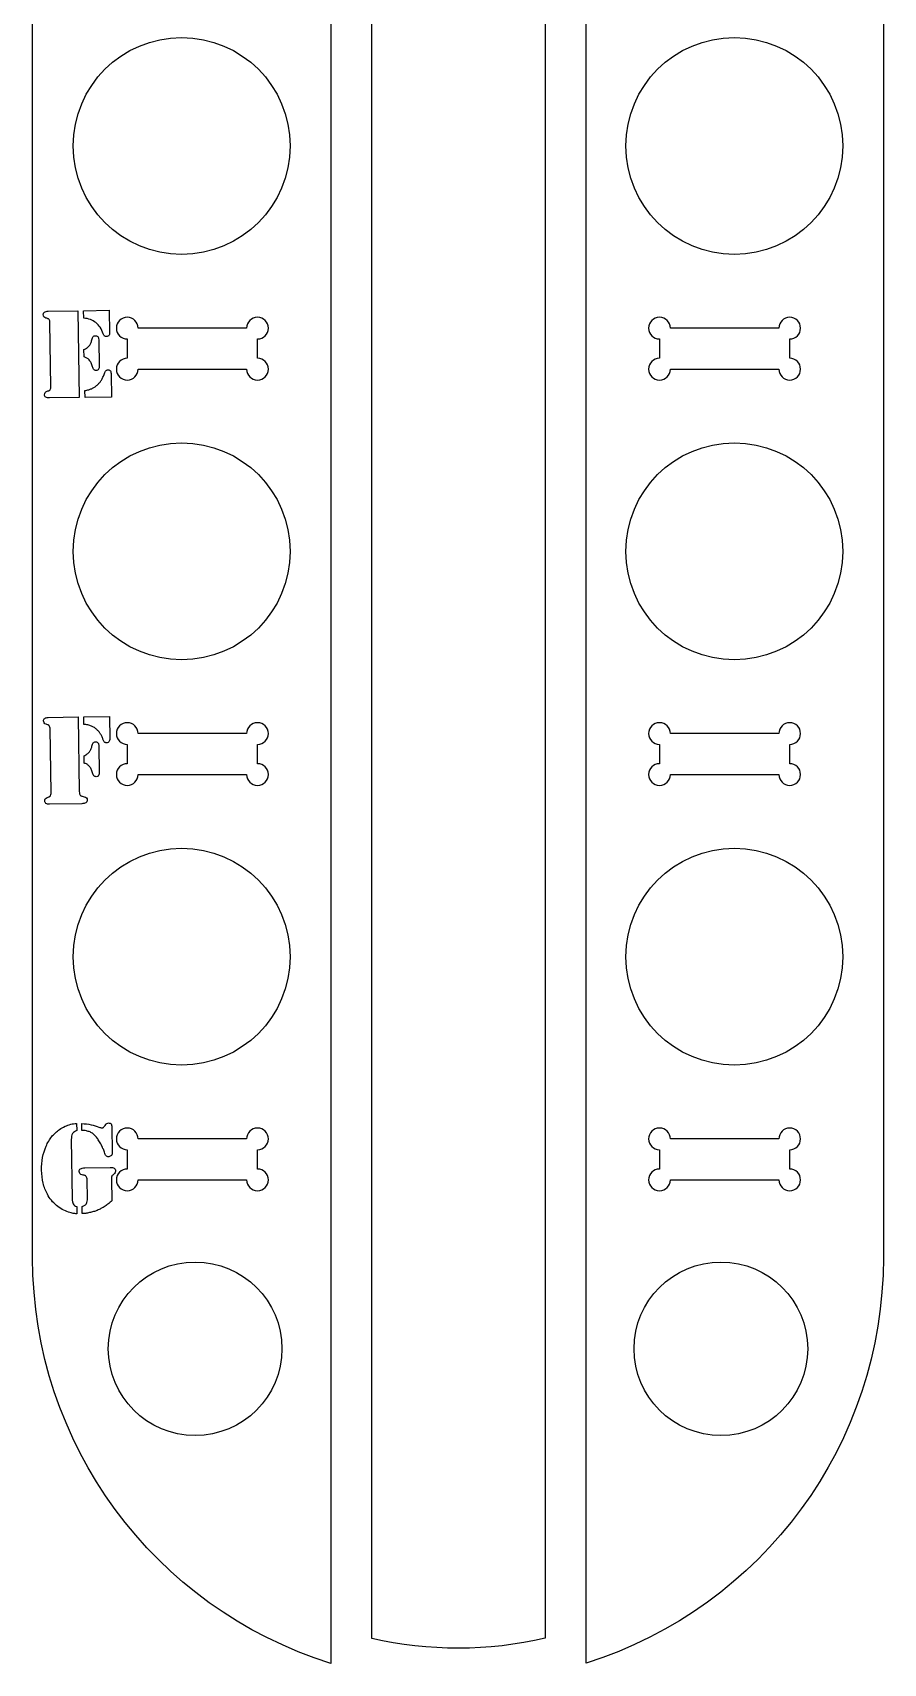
# Model space of a CAD drawing. Header units: inches. Extents: x -2.5 to 28.8, y -4.6 to 15.6.
# Drawn here: x -2.55 to 2.35, y -3.96 to 5.43 of the extents above; entities that cross this region are included whole.
import ezdxf

# ---------------------------------------------------------------- set-up
doc = ezdxf.new("R2010")
doc.units = ezdxf.units.IN
doc.header["$MEASUREMENT"] = 0
doc.layers.get('0').update_dxf_attribs({"lineweight": 0})

# ---------------------------------------------------------------- blocks, each defined once
blk = doc.blocks.new('Block_1')
at = {"color": 18, "lineweight": 25, "true_color": 0x000000}
for p, q in [((-2.4601, 3.8289), (-2.2876, 3.8316)), ((-2.4435, 3.3958), (-2.4492, 3.7624)), ((-2.2876, 3.8316), (-2.2799, 3.3317)), ((-2.255, 3.8321), (-2.1074, 3.8344)), ((-2.2544, 3.7893), (-2.255, 3.8321)), ((-2.1074, 3.8344), (-2.1054, 3.7048)), ((-2.2527, 3.5655), (-2.2534, 3.6079)), ((-2.1677, 3.6576), (-2.1655, 3.5181)), ((-2.0965, 3.4638), (-2.0945, 3.3346)), ((-2.2799, 3.3317), (-2.4524, 3.329)), ((-2.2469, 3.3322), (-2.2475, 3.3717)), ((-2.0945, 3.3346), (-2.2469, 3.3322)), ((-2.4592, 1.4878), (-2.2867, 1.4904)), ((-2.4426, 1.0546), (-2.4483, 1.4213)), ((-2.2867, 1.4904), (-2.2801, 1.0601)), ((-2.2545, 1.4909), (-2.1069, 1.4932)), ((-2.2538, 1.4481), (-2.2545, 1.4909)), ((-2.1069, 1.4932), (-2.1049, 1.3654)), ((-2.1672, 1.3165), (-2.165, 1.1769)), ((-2.2522, 1.2243), (-2.2529, 1.2668)), ((-2.2662, 0.9907), (-2.4515, 0.9878)), ((-2.2956, -0.8524), (-2.295, -0.893)), ((-2.265, -0.8918), (-2.2656, -0.8523)), ((-2.0927, -0.8738), (-2.0905, -1.0162)), ((-2.3264, -0.9448), (-2.3212, -1.2858)), ((-2.2484, -1.1081), (-2.1023, -1.1058)), ((-2.2332, -1.2844), (-2.2349, -1.1775)), ((-2.095, -1.1731), (-2.0931, -1.298)), ((-2.2948, -1.3308), (-2.2942, -1.3722)), ((-2.263, -1.3717), (-2.2637, -1.3303))]:
    blk.add_line(p, q, dxfattribs=at)
for centre, radius in [((-1.6905, 4.7814), 0.625), ((1.4928, 4.7814), 0.625), ((-1.6905, 2.4451), 0.625), ((1.4928, 2.4451), 0.625), ((-1.6905, 0.1089), 0.625), ((1.4928, 0.1089), 0.625), ((-1.6129, -2.1507), 0.5), ((1.4153, -2.1507), 0.5)]:
    blk.add_circle(centre, radius, dxfattribs=at)
for points, knots in [([(0.4041, 5.9291), (0.3696, 5.9291), (0.3416, 5.9571), (0.3416, 5.9916), (0.3416, 6.0261), (0.3696, 6.0541), (0.4041, 6.0541), (0.4386, 6.0541), (0.4666, 6.0261), (0.4666, 5.9916), (0.4666, 5.9916), (0.5778, 5.9916), (0.5778, 5.9916), (0.5778, 6.0261), (0.6058, 6.0541), (0.6403, 6.0541), (0.6748, 6.0541), (0.7028, 6.0261), (0.7028, 5.9916), (0.7028, 5.9571), (0.6748, 5.9291), (0.6403, 5.9291), (0.6403, 5.9291), (0.6403, -3.9621), (0.6403, -3.9621), (1.6589, -3.6398), (2.3512, -2.6946), (2.3512, -1.6262), (2.3512, -1.6262), (2.3512, 12.3738), (2.3512, 12.3738), (2.3512, 13.7268), (1.2543, 14.8238), (-0.0988, 14.8238), (-1.4519, 14.8238), (-2.5488, 13.7268), (-2.5488, 12.3738), (-2.5488, 12.3738), (-2.5488, -1.6262), (-2.5488, -1.6262), (-2.5488, -2.6969), (-1.8537, -3.6435), (-0.8321, -3.9639), (-0.8321, -3.9639), (-0.8321, 5.9291), (-0.8321, 5.9291), (-0.8667, 5.9291), (-0.8946, 5.9571), (-0.8946, 5.9916), (-0.8946, 6.0261), (-0.8667, 6.0541), (-0.8321, 6.0541), (-0.7976, 6.0541), (-0.7696, 6.0261), (-0.7696, 5.9916), (-0.7696, 5.9916), (-0.6584, 5.9916), (-0.6584, 5.9916), (-0.6584, 6.0261), (-0.6304, 6.0541), (-0.5959, 6.0541), (-0.5614, 6.0541), (-0.5334, 6.0261), (-0.5334, 5.9916), (-0.5334, 5.9571), (-0.5614, 5.9291), (-0.5959, 5.9291), (-0.5959, 5.9291), (-0.5959, -3.8206), (-0.5959, -3.8206), (-0.2667, -3.8952), (0.0751, -3.8948), (0.4041, -3.8193), (0.4041, -3.8193), (0.4041, 5.9291), (0.4041, 5.9291)], [0, 0, 0, 0, 1, 1, 1, 2, 2, 2, 3, 3, 3, 4, 4, 4, 5, 5, 5, 6, 6, 6, 7, 7, 7, 8, 8, 8, 9, 9, 9, 10, 10, 10, 11, 11, 11, 12, 12, 12, 13, 13, 13, 14, 14, 14, 15, 15, 15, 16, 16, 16, 17, 17, 17, 18, 18, 18, 19, 19, 19, 20, 20, 20, 21, 21, 21, 22, 22, 22, 23, 23, 23, 24, 24, 24, 25, 25, 25, 25]), ([(-2.4873, 3.8095), (-2.4871, 3.8123), (-2.4868, 3.8152), (-2.4856, 3.8176), (-2.4845, 3.8199), (-2.4824, 3.8218), (-2.4804, 3.8237)], [0, 0, 0, 0, 1, 1, 1, 2, 2, 2, 2]), ([(-2.4723, 3.7899), (-2.4767, 3.7918), (-2.481, 3.7938), (-2.4834, 3.7971), (-2.4859, 3.8003), (-2.4866, 3.8049), (-2.4873, 3.8095)], [0, 0, 0, 0, 1, 1, 1, 2, 2, 2, 2]), ([(-2.4804, 3.8237), (-2.4776, 3.8252), (-2.4748, 3.8266), (-2.4718, 3.8275), (-2.4681, 3.8286), (-2.4641, 3.8288), (-2.4601, 3.8289)], [0, 0, 0, 0, 1, 1, 1, 2, 2, 2, 2]), ([(-2.4582, 3.7852), (-2.4597, 3.7857), (-2.4612, 3.7863), (-2.4627, 3.7868), (-2.4659, 3.7879), (-2.4691, 3.7889), (-2.4723, 3.7899)], [0, 0, 0, 0, 1, 1, 1, 2, 2, 2, 2]), ([(-2.4539, 3.781), (-2.4546, 3.782), (-2.4552, 3.7829), (-2.4561, 3.7837), (-2.4567, 3.7843), (-2.4574, 3.7847), (-2.4582, 3.7852)], [0, 0, 0, 0, 1, 1, 1, 2, 2, 2, 2]), ([(-2.4492, 3.7624), (-2.4493, 3.7662), (-2.4494, 3.77), (-2.4505, 3.7735), (-2.4513, 3.7761), (-2.4526, 3.7786), (-2.4539, 3.781)], [0, 0, 0, 0, 1, 1, 1, 2, 2, 2, 2]), ([(-2.1842, 3.7636), (-2.1943, 3.7702), (-2.2044, 3.7768), (-2.2154, 3.781), (-2.2276, 3.7857), (-2.241, 3.7875), (-2.2544, 3.7893)], [0, 0, 0, 0, 1, 1, 1, 2, 2, 2, 2]), ([(-2.1423, 3.6994), (-2.1474, 3.7124), (-2.1524, 3.7254), (-2.1601, 3.7366), (-2.1668, 3.7465), (-2.1755, 3.7551), (-2.1842, 3.7636)], [0, 0, 0, 0, 1, 1, 1, 2, 2, 2, 2]), ([(-1.2536, 3.5576), (-1.219, 3.5576), (-1.1911, 3.5297), (-1.1911, 3.4951), (-1.1911, 3.4606), (-1.219, 3.4326), (-1.2536, 3.4326), (-1.2881, 3.4326), (-1.3161, 3.4606), (-1.3161, 3.4951), (-1.3161, 3.4951), (-1.9411, 3.4951), (-1.9411, 3.4951), (-1.9411, 3.4606), (-1.969, 3.4326), (-2.0036, 3.4326), (-2.0381, 3.4326), (-2.0661, 3.4606), (-2.0661, 3.4951), (-2.0661, 3.5297), (-2.0381, 3.5576), (-2.0036, 3.5576), (-2.0036, 3.5576), (-2.0036, 3.6689), (-2.0036, 3.6689), (-2.0381, 3.6689), (-2.0661, 3.6968), (-2.0661, 3.7314), (-2.0661, 3.7659), (-2.0381, 3.7939), (-2.0036, 3.7939), (-1.969, 3.7939), (-1.9411, 3.7659), (-1.9411, 3.7314), (-1.9411, 3.7314), (-1.3161, 3.7314), (-1.3161, 3.7314), (-1.3161, 3.7659), (-1.2881, 3.7939), (-1.2536, 3.7939), (-1.219, 3.7939), (-1.1911, 3.7659), (-1.1911, 3.7314), (-1.1911, 3.6968), (-1.219, 3.6689), (-1.2536, 3.6689), (-1.2536, 3.6689), (-1.2536, 3.5576), (-1.2536, 3.5576)], [0, 0, 0, 0, 1, 1, 1, 2, 2, 2, 3, 3, 3, 4, 4, 4, 5, 5, 5, 6, 6, 6, 7, 7, 7, 8, 8, 8, 9, 9, 9, 10, 10, 10, 11, 11, 11, 12, 12, 12, 13, 13, 13, 14, 14, 14, 15, 15, 15, 16, 16, 16, 16]), ([(1.8117, 3.5576), (1.8462, 3.5576), (1.8742, 3.5297), (1.8742, 3.4951), (1.8742, 3.4606), (1.8462, 3.4326), (1.8117, 3.4326), (1.7772, 3.4326), (1.7492, 3.4606), (1.7492, 3.4951), (1.7492, 3.4951), (1.1242, 3.4951), (1.1242, 3.4951), (1.1242, 3.4606), (1.0962, 3.4326), (1.0617, 3.4326), (1.0272, 3.4326), (0.9992, 3.4606), (0.9992, 3.4951), (0.9992, 3.5297), (1.0272, 3.5576), (1.0617, 3.5576), (1.0617, 3.5576), (1.0617, 3.6689), (1.0617, 3.6689), (1.0272, 3.6689), (0.9992, 3.6968), (0.9992, 3.7314), (0.9992, 3.7659), (1.0272, 3.7939), (1.0617, 3.7939), (1.0962, 3.7939), (1.1242, 3.7659), (1.1242, 3.7314), (1.1242, 3.7314), (1.7492, 3.7314), (1.7492, 3.7314), (1.7492, 3.7659), (1.7772, 3.7939), (1.8117, 3.7939), (1.8462, 3.7939), (1.8742, 3.7659), (1.8742, 3.7314), (1.8742, 3.6968), (1.8462, 3.6689), (1.8117, 3.6689), (1.8117, 3.6689), (1.8117, 3.5576), (1.8117, 3.5576)], [0, 0, 0, 0, 1, 1, 1, 2, 2, 2, 3, 3, 3, 4, 4, 4, 5, 5, 5, 6, 6, 6, 7, 7, 7, 8, 8, 8, 9, 9, 9, 10, 10, 10, 11, 11, 11, 12, 12, 12, 13, 13, 13, 14, 14, 14, 15, 15, 15, 16, 16, 16, 16]), ([(-2.2077, 3.6632), (-2.2069, 3.6673), (-2.2061, 3.6713), (-2.2045, 3.6751), (-2.2034, 3.6777), (-2.2018, 3.6801), (-2.2003, 3.6826)], [0, 0, 0, 0, 1, 1, 1, 2, 2, 2, 2]), ([(-2.2003, 3.6826), (-2.1985, 3.6842), (-2.1967, 3.6857), (-2.1946, 3.6867), (-2.1923, 3.6877), (-2.1896, 3.6879), (-2.1869, 3.6881)], [0, 0, 0, 0, 1, 1, 1, 2, 2, 2, 2]), ([(-2.1869, 3.6881), (-2.1833, 3.6879), (-2.1797, 3.6876), (-2.1769, 3.686), (-2.1744, 3.6845), (-2.1725, 3.6818), (-2.1706, 3.6792)], [0, 0, 0, 0, 1, 1, 1, 2, 2, 2, 2]), ([(-2.1706, 3.6792), (-2.1698, 3.6766), (-2.169, 3.6741), (-2.1685, 3.6714), (-2.1677, 3.6669), (-2.1677, 3.6623), (-2.1677, 3.6576)], [0, 0, 0, 0, 1, 1, 1, 2, 2, 2, 2]), ([(-2.1352, 3.686), (-2.1365, 3.6876), (-2.1378, 3.6892), (-2.1388, 3.691), (-2.1404, 3.6936), (-2.1413, 3.6965), (-2.1423, 3.6994)], [0, 0, 0, 0, 1, 1, 1, 2, 2, 2, 2]), ([(-2.1234, 3.6829), (-2.1258, 3.6829), (-2.1282, 3.6829), (-2.1304, 3.6836), (-2.132, 3.6841), (-2.1336, 3.685), (-2.1352, 3.686)], [0, 0, 0, 0, 1, 1, 1, 2, 2, 2, 2]), ([(-2.1096, 3.6882), (-2.1113, 3.6867), (-2.1131, 3.6852), (-2.1152, 3.6843), (-2.1177, 3.6832), (-2.1205, 3.683), (-2.1234, 3.6829)], [0, 0, 0, 0, 1, 1, 1, 2, 2, 2, 2]), ([(-2.1054, 3.7048), (-2.1054, 3.7014), (-2.1054, 3.698), (-2.1064, 3.6949), (-2.1071, 3.6926), (-2.1083, 3.6904), (-2.1096, 3.6882)], [0, 0, 0, 0, 1, 1, 1, 2, 2, 2, 2]), ([(-2.2534, 3.6079), (-2.247, 3.6113), (-2.2407, 3.6146), (-2.235, 3.6189), (-2.2305, 3.6225), (-2.2263, 3.6266), (-2.2222, 3.6308)], [0, 0, 0, 0, 1, 1, 1, 2, 2, 2, 2]), ([(-2.2222, 3.6308), (-2.2191, 3.6354), (-2.2159, 3.64), (-2.2136, 3.645), (-2.2109, 3.6508), (-2.2093, 3.657), (-2.2077, 3.6632)], [0, 0, 0, 0, 1, 1, 1, 2, 2, 2, 2]), ([(-2.2226, 3.548), (-2.2268, 3.5521), (-2.2311, 3.5561), (-2.236, 3.559), (-2.2411, 3.562), (-2.2469, 3.5637), (-2.2527, 3.5655)], [0, 0, 0, 0, 1, 1, 1, 2, 2, 2, 2]), ([(-2.2042, 3.5094), (-2.2064, 3.5171), (-2.2086, 3.5247), (-2.2121, 3.5317), (-2.215, 3.5374), (-2.2188, 3.5427), (-2.2226, 3.548)], [0, 0, 0, 0, 1, 1, 1, 2, 2, 2, 2]), ([(-2.1963, 3.4923), (-2.1979, 3.4945), (-2.1995, 3.4967), (-2.2007, 3.4991), (-2.2023, 3.5023), (-2.2033, 3.5059), (-2.2042, 3.5094)], [0, 0, 0, 0, 1, 1, 1, 2, 2, 2, 2]), ([(-2.183, 3.4874), (-2.1856, 3.4875), (-2.1882, 3.4877), (-2.1905, 3.4886), (-2.1926, 3.4894), (-2.1944, 3.4909), (-2.1963, 3.4923)], [0, 0, 0, 0, 1, 1, 1, 2, 2, 2, 2]), ([(-2.169, 3.4942), (-2.1707, 3.4923), (-2.1723, 3.4903), (-2.1744, 3.4892), (-2.1769, 3.4878), (-2.1799, 3.4876), (-2.183, 3.4874)], [0, 0, 0, 0, 1, 1, 1, 2, 2, 2, 2]), ([(-2.1655, 3.5181), (-2.1654, 3.5132), (-2.1653, 3.5083), (-2.1663, 3.5035), (-2.1669, 3.5004), (-2.1679, 3.4973), (-2.169, 3.4942)], [0, 0, 0, 0, 1, 1, 1, 2, 2, 2, 2]), ([(-2.1355, 3.4702), (-2.1344, 3.4736), (-2.1332, 3.477), (-2.1315, 3.4801), (-2.1303, 3.4823), (-2.1288, 3.4843), (-2.1273, 3.4863)], [0, 0, 0, 0, 1, 1, 1, 2, 2, 2, 2]), ([(-2.1273, 3.4863), (-2.1256, 3.4875), (-2.124, 3.4888), (-2.1221, 3.4895), (-2.12, 3.4903), (-2.1176, 3.4905), (-2.1153, 3.4907)], [0, 0, 0, 0, 1, 1, 1, 2, 2, 2, 2]), ([(-2.1153, 3.4907), (-2.1122, 3.4906), (-2.1091, 3.4905), (-2.1066, 3.4893), (-2.1045, 3.4883), (-2.1027, 3.4866), (-2.1009, 3.4848)], [0, 0, 0, 0, 1, 1, 1, 2, 2, 2, 2]), ([(-2.1009, 3.4848), (-2.0997, 3.4821), (-2.0985, 3.4794), (-2.0978, 3.4766), (-2.0967, 3.4725), (-2.0966, 3.4682), (-2.0965, 3.4638)], [0, 0, 0, 0, 1, 1, 1, 2, 2, 2, 2]), ([(-2.4476, 3.3771), (-2.4464, 3.3796), (-2.4451, 3.3821), (-2.4444, 3.3847), (-2.4435, 3.3883), (-2.4435, 3.392), (-2.4435, 3.3958)], [0, 0, 0, 0, 1, 1, 1, 2, 2, 2, 2]), ([(-2.2083, 3.3826), (-2.203, 3.3853), (-2.1977, 3.388), (-2.1928, 3.3912), (-2.1874, 3.3948), (-2.1823, 3.399), (-2.1773, 3.4032)], [0, 0, 0, 0, 1, 1, 1, 2, 2, 2, 2]), ([(-2.1773, 3.4032), (-2.1725, 3.4077), (-2.1676, 3.4122), (-2.1634, 3.4172), (-2.1595, 3.4218), (-2.1561, 3.4267), (-2.1526, 3.4316)], [0, 0, 0, 0, 1, 1, 1, 2, 2, 2, 2]), ([(-2.1526, 3.4316), (-2.1495, 3.4372), (-2.1464, 3.4428), (-2.1438, 3.4486), (-2.1406, 3.4556), (-2.138, 3.4629), (-2.1355, 3.4702)], [0, 0, 0, 0, 1, 1, 1, 2, 2, 2, 2]), ([(-2.4801, 3.3476), (-2.4796, 3.3522), (-2.479, 3.3568), (-2.4767, 3.3601), (-2.4743, 3.3635), (-2.47, 3.3656), (-2.4658, 3.3676)], [0, 0, 0, 0, 1, 1, 1, 2, 2, 2, 2]), ([(-2.4728, 3.3336), (-2.4749, 3.3354), (-2.477, 3.3373), (-2.4782, 3.3395), (-2.4795, 3.3419), (-2.4798, 3.3448), (-2.4801, 3.3476)], [0, 0, 0, 0, 1, 1, 1, 2, 2, 2, 2]), ([(-2.4524, 3.329), (-2.4563, 3.329), (-2.4603, 3.3291), (-2.4641, 3.3301), (-2.4671, 3.3308), (-2.4699, 3.3322), (-2.4728, 3.3336)], [0, 0, 0, 0, 1, 1, 1, 2, 2, 2, 2]), ([(-2.4658, 3.3676), (-2.4626, 3.3687), (-2.4594, 3.3698), (-2.4563, 3.371), (-2.4548, 3.3716), (-2.4533, 3.3722), (-2.4518, 3.3728)], [0, 0, 0, 0, 1, 1, 1, 2, 2, 2, 2]), ([(-2.4518, 3.3728), (-2.4511, 3.3733), (-2.4503, 3.3737), (-2.4497, 3.3743), (-2.4489, 3.3751), (-2.4483, 3.3761), (-2.4476, 3.3771)], [0, 0, 0, 0, 1, 1, 1, 2, 2, 2, 2]), ([(-2.2475, 3.3717), (-2.2402, 3.3731), (-2.2329, 3.3744), (-2.2258, 3.3765), (-2.2199, 3.3782), (-2.2141, 3.3804), (-2.2083, 3.3826)], [0, 0, 0, 0, 1, 1, 1, 2, 2, 2, 2]), ([(-2.4864, 1.4683), (-2.4862, 1.4712), (-2.4859, 1.474), (-2.4848, 1.4764), (-2.4836, 1.4787), (-2.4815, 1.4806), (-2.4795, 1.4825)], [0, 0, 0, 0, 1, 1, 1, 2, 2, 2, 2]), ([(-2.4715, 1.4487), (-2.4758, 1.4507), (-2.4801, 1.4526), (-2.4826, 1.4559), (-2.485, 1.4591), (-2.4857, 1.4637), (-2.4864, 1.4683)], [0, 0, 0, 0, 1, 1, 1, 2, 2, 2, 2]), ([(-2.4795, 1.4825), (-2.4767, 1.484), (-2.4739, 1.4855), (-2.4709, 1.4863), (-2.4672, 1.4874), (-2.4632, 1.4876), (-2.4592, 1.4878)], [0, 0, 0, 0, 1, 1, 1, 2, 2, 2, 2]), ([(-2.4573, 1.444), (-2.4588, 1.4446), (-2.4603, 1.4451), (-2.4618, 1.4456), (-2.465, 1.4467), (-2.4682, 1.4477), (-2.4715, 1.4487)], [0, 0, 0, 0, 1, 1, 1, 2, 2, 2, 2]), ([(-2.453, 1.4399), (-2.4537, 1.4408), (-2.4543, 1.4418), (-2.4552, 1.4425), (-2.4558, 1.4431), (-2.4566, 1.4436), (-2.4573, 1.444)], [0, 0, 0, 0, 1, 1, 1, 2, 2, 2, 2]), ([(-2.4483, 1.4213), (-2.4484, 1.425), (-2.4485, 1.4288), (-2.4496, 1.4323), (-2.4504, 1.4349), (-2.4517, 1.4374), (-2.453, 1.4399)], [0, 0, 0, 0, 1, 1, 1, 2, 2, 2, 2]), ([(-2.2105, 1.4381), (-2.217, 1.4404), (-2.2236, 1.4427), (-2.2303, 1.4443), (-2.238, 1.4462), (-2.2459, 1.4471), (-2.2538, 1.4481)], [0, 0, 0, 0, 1, 1, 1, 2, 2, 2, 2]), ([(-2.1771, 1.4163), (-2.1823, 1.4208), (-2.1874, 1.4253), (-2.1931, 1.429), (-2.1986, 1.4325), (-2.2045, 1.4353), (-2.2105, 1.4381)], [0, 0, 0, 0, 1, 1, 1, 2, 2, 2, 2]), ([(-2.157, 1.391), (-2.16, 1.3957), (-2.163, 1.4004), (-2.1665, 1.4048), (-2.1698, 1.4088), (-2.1735, 1.4126), (-2.1771, 1.4163)], [0, 0, 0, 0, 1, 1, 1, 2, 2, 2, 2]), ([(-1.2536, 1.2214), (-1.219, 1.2214), (-1.1911, 1.1934), (-1.1911, 1.1589), (-1.1911, 1.1244), (-1.219, 1.0964), (-1.2536, 1.0964), (-1.2881, 1.0964), (-1.3161, 1.1244), (-1.3161, 1.1589), (-1.3161, 1.1589), (-1.9411, 1.1589), (-1.9411, 1.1589), (-1.9411, 1.1244), (-1.969, 1.0964), (-2.0036, 1.0964), (-2.0381, 1.0964), (-2.0661, 1.1244), (-2.0661, 1.1589), (-2.0661, 1.1934), (-2.0381, 1.2214), (-2.0036, 1.2214), (-2.0036, 1.2214), (-2.0036, 1.3326), (-2.0036, 1.3326), (-2.0381, 1.3326), (-2.0661, 1.3606), (-2.0661, 1.3951), (-2.0661, 1.4297), (-2.0381, 1.4576), (-2.0036, 1.4576), (-1.969, 1.4576), (-1.9411, 1.4297), (-1.9411, 1.3951), (-1.9411, 1.3951), (-1.3161, 1.3951), (-1.3161, 1.3951), (-1.3161, 1.4297), (-1.2881, 1.4576), (-1.2536, 1.4576), (-1.219, 1.4576), (-1.1911, 1.4297), (-1.1911, 1.3951), (-1.1911, 1.3606), (-1.219, 1.3326), (-1.2536, 1.3326), (-1.2536, 1.3326), (-1.2536, 1.2214), (-1.2536, 1.2214)], [0, 0, 0, 0, 1, 1, 1, 2, 2, 2, 3, 3, 3, 4, 4, 4, 5, 5, 5, 6, 6, 6, 7, 7, 7, 8, 8, 8, 9, 9, 9, 10, 10, 10, 11, 11, 11, 12, 12, 12, 13, 13, 13, 14, 14, 14, 15, 15, 15, 16, 16, 16, 16]), ([(1.8117, 1.2214), (1.8462, 1.2214), (1.8742, 1.1934), (1.8742, 1.1589), (1.8742, 1.1244), (1.8462, 1.0964), (1.8117, 1.0964), (1.7772, 1.0964), (1.7492, 1.1244), (1.7492, 1.1589), (1.7492, 1.1589), (1.1242, 1.1589), (1.1242, 1.1589), (1.1242, 1.1244), (1.0962, 1.0964), (1.0617, 1.0964), (1.0272, 1.0964), (0.9992, 1.1244), (0.9992, 1.1589), (0.9992, 1.1934), (1.0272, 1.2214), (1.0617, 1.2214), (1.0617, 1.2214), (1.0617, 1.3326), (1.0617, 1.3326), (1.0272, 1.3326), (0.9992, 1.3606), (0.9992, 1.3951), (0.9992, 1.4297), (1.0272, 1.4576), (1.0617, 1.4576), (1.0962, 1.4576), (1.1242, 1.4297), (1.1242, 1.3951), (1.1242, 1.3951), (1.7492, 1.3951), (1.7492, 1.3951), (1.7492, 1.4297), (1.7772, 1.4576), (1.8117, 1.4576), (1.8462, 1.4576), (1.8742, 1.4297), (1.8742, 1.3951), (1.8742, 1.3606), (1.8462, 1.3326), (1.8117, 1.3326), (1.8117, 1.3326), (1.8117, 1.2214), (1.8117, 1.2214)], [0, 0, 0, 0, 1, 1, 1, 2, 2, 2, 3, 3, 3, 4, 4, 4, 5, 5, 5, 6, 6, 6, 7, 7, 7, 8, 8, 8, 9, 9, 9, 10, 10, 10, 11, 11, 11, 12, 12, 12, 13, 13, 13, 14, 14, 14, 15, 15, 15, 16, 16, 16, 16]), ([(-2.2215, 1.2894), (-2.2184, 1.294), (-2.2153, 1.2986), (-2.213, 1.3036), (-2.2103, 1.3094), (-2.2088, 1.3157), (-2.2072, 1.3221)], [0, 0, 0, 0, 1, 1, 1, 2, 2, 2, 2]), ([(-2.2072, 1.3221), (-2.2064, 1.3261), (-2.2056, 1.3302), (-2.204, 1.3339), (-2.2029, 1.3365), (-2.2013, 1.339), (-2.1998, 1.3414)], [0, 0, 0, 0, 1, 1, 1, 2, 2, 2, 2]), ([(-2.1998, 1.3414), (-2.198, 1.343), (-2.1962, 1.3446), (-2.1941, 1.3455), (-2.1917, 1.3465), (-2.189, 1.3467), (-2.1863, 1.3469)], [0, 0, 0, 0, 1, 1, 1, 2, 2, 2, 2]), ([(-2.1863, 1.3469), (-2.1828, 1.3467), (-2.1792, 1.3464), (-2.1764, 1.3448), (-2.1739, 1.3433), (-2.172, 1.3407), (-2.1701, 1.338)], [0, 0, 0, 0, 1, 1, 1, 2, 2, 2, 2]), ([(-2.1701, 1.338), (-2.1693, 1.3355), (-2.1685, 1.3329), (-2.168, 1.3303), (-2.1672, 1.3258), (-2.1672, 1.3211), (-2.1672, 1.3165)], [0, 0, 0, 0, 1, 1, 1, 2, 2, 2, 2]), ([(-2.1422, 1.3582), (-2.1442, 1.364), (-2.1462, 1.3698), (-2.1488, 1.3754), (-2.1512, 1.3807), (-2.1541, 1.3858), (-2.157, 1.391)], [0, 0, 0, 0, 1, 1, 1, 2, 2, 2, 2]), ([(-2.1348, 1.3453), (-2.1363, 1.347), (-2.1377, 1.3486), (-2.1388, 1.3505), (-2.1403, 1.3528), (-2.1412, 1.3555), (-2.1422, 1.3582)], [0, 0, 0, 0, 1, 1, 1, 2, 2, 2, 2]), ([(-2.1232, 1.3417), (-2.1255, 1.3418), (-2.1277, 1.3418), (-2.1298, 1.3425), (-2.1316, 1.3432), (-2.1332, 1.3443), (-2.1348, 1.3453)], [0, 0, 0, 0, 1, 1, 1, 2, 2, 2, 2]), ([(-2.109, 1.3474), (-2.1108, 1.3458), (-2.1126, 1.3441), (-2.1147, 1.3432), (-2.1173, 1.342), (-2.1203, 1.3419), (-2.1232, 1.3417)], [0, 0, 0, 0, 1, 1, 1, 2, 2, 2, 2]), ([(-2.1049, 1.3654), (-2.1049, 1.3618), (-2.1049, 1.3581), (-2.1059, 1.3547), (-2.1066, 1.3522), (-2.1078, 1.3498), (-2.109, 1.3474)], [0, 0, 0, 0, 1, 1, 1, 2, 2, 2, 2]), ([(-2.2529, 1.2668), (-2.2464, 1.2701), (-2.24, 1.2734), (-2.2343, 1.2777), (-2.2297, 1.2812), (-2.2256, 1.2853), (-2.2215, 1.2894)], [0, 0, 0, 0, 1, 1, 1, 2, 2, 2, 2]), ([(-2.2223, 1.2068), (-2.2264, 1.2109), (-2.2306, 1.215), (-2.2355, 1.2179), (-2.2406, 1.2208), (-2.2464, 1.2226), (-2.2522, 1.2243)], [0, 0, 0, 0, 1, 1, 1, 2, 2, 2, 2]), ([(-2.2037, 1.1682), (-2.206, 1.1759), (-2.2083, 1.1835), (-2.2118, 1.1905), (-2.2147, 1.1962), (-2.2185, 1.2015), (-2.2223, 1.2068)], [0, 0, 0, 0, 1, 1, 1, 2, 2, 2, 2]), ([(-2.1957, 1.1512), (-2.1973, 1.1534), (-2.1989, 1.1556), (-2.2002, 1.158), (-2.2018, 1.1612), (-2.2027, 1.1647), (-2.2037, 1.1682)], [0, 0, 0, 0, 1, 1, 1, 2, 2, 2, 2]), ([(-2.1825, 1.1462), (-2.1851, 1.1464), (-2.1877, 1.1465), (-2.19, 1.1474), (-2.1921, 1.1482), (-2.1939, 1.1497), (-2.1957, 1.1512)], [0, 0, 0, 0, 1, 1, 1, 2, 2, 2, 2]), ([(-2.1685, 1.153), (-2.1701, 1.1511), (-2.1718, 1.1492), (-2.1739, 1.148), (-2.1763, 1.1467), (-2.1794, 1.1464), (-2.1825, 1.1462)], [0, 0, 0, 0, 1, 1, 1, 2, 2, 2, 2]), ([(-2.165, 1.1769), (-2.1649, 1.172), (-2.1648, 1.1671), (-2.1657, 1.1623), (-2.1664, 1.1592), (-2.1674, 1.1561), (-2.1685, 1.153)], [0, 0, 0, 0, 1, 1, 1, 2, 2, 2, 2]), ([(-2.4509, 1.0316), (-2.4502, 1.0321), (-2.4495, 1.0326), (-2.4488, 1.0332), (-2.448, 1.0339), (-2.4474, 1.0349), (-2.4467, 1.0359)], [0, 0, 0, 0, 1, 1, 1, 2, 2, 2, 2]), ([(-2.4467, 1.0359), (-2.4455, 1.0384), (-2.4443, 1.0409), (-2.4436, 1.0435), (-2.4426, 1.0471), (-2.4426, 1.0509), (-2.4426, 1.0546)], [0, 0, 0, 0, 1, 1, 1, 2, 2, 2, 2]), ([(-2.2801, 1.0601), (-2.2799, 1.0559), (-2.2798, 1.0517), (-2.2785, 1.0478), (-2.2775, 1.045), (-2.2759, 1.0423), (-2.2742, 1.0397)], [0, 0, 0, 0, 1, 1, 1, 2, 2, 2, 2]), ([(-2.2742, 1.0397), (-2.2733, 1.0386), (-2.2724, 1.0375), (-2.2714, 1.0367), (-2.2705, 1.0361), (-2.2696, 1.0356), (-2.2687, 1.0352)], [0, 0, 0, 0, 1, 1, 1, 2, 2, 2, 2]), ([(-2.2687, 1.0352), (-2.2668, 1.0347), (-2.265, 1.0341), (-2.2632, 1.0337), (-2.2594, 1.0327), (-2.2556, 1.0318), (-2.2518, 1.0309)], [0, 0, 0, 0, 1, 1, 1, 2, 2, 2, 2]), ([(-2.4792, 1.0064), (-2.4787, 1.011), (-2.4781, 1.0156), (-2.4758, 1.019), (-2.4734, 1.0223), (-2.4691, 1.0244), (-2.4649, 1.0264)], [0, 0, 0, 0, 1, 1, 1, 2, 2, 2, 2]), ([(-2.4719, 0.9925), (-2.474, 0.9943), (-2.4761, 0.9961), (-2.4773, 0.9984), (-2.4786, 1.0007), (-2.4789, 1.0036), (-2.4792, 1.0064)], [0, 0, 0, 0, 1, 1, 1, 2, 2, 2, 2]), ([(-2.4515, 0.9878), (-2.4555, 0.9879), (-2.4594, 0.9879), (-2.4632, 0.9889), (-2.4662, 0.9897), (-2.469, 0.9911), (-2.4719, 0.9925)], [0, 0, 0, 0, 1, 1, 1, 2, 2, 2, 2]), ([(-2.4649, 1.0264), (-2.4617, 1.0276), (-2.4585, 1.0287), (-2.4554, 1.0298), (-2.4539, 1.0304), (-2.4524, 1.031), (-2.4509, 1.0316)], [0, 0, 0, 0, 1, 1, 1, 2, 2, 2, 2]), ([(-2.2431, 0.9955), (-2.2462, 0.9941), (-2.2492, 0.9928), (-2.2523, 0.992), (-2.2568, 0.9909), (-2.2615, 0.9908), (-2.2662, 0.9907)], [0, 0, 0, 0, 1, 1, 1, 2, 2, 2, 2]), ([(-2.2518, 1.0309), (-2.2466, 1.0292), (-2.2415, 1.0276), (-2.2385, 1.024), (-2.2357, 1.0207), (-2.2348, 1.0159), (-2.2339, 1.011)], [0, 0, 0, 0, 1, 1, 1, 2, 2, 2, 2]), ([(-2.2339, 1.011), (-2.2343, 1.0079), (-2.2347, 1.0048), (-2.2361, 1.0023), (-2.2377, 0.9996), (-2.2404, 0.9975), (-2.2431, 0.9955)], [0, 0, 0, 0, 1, 1, 1, 2, 2, 2, 2]), ([(-2.4717, -0.9826), (-2.4618, -0.9635), (-2.452, -0.9444), (-2.4386, -0.9281), (-2.4257, -0.9125), (-2.4095, -0.8995), (-2.3933, -0.8865)], [0, 0, 0, 0, 1, 1, 1, 2, 2, 2, 2]), ([(-2.3933, -0.8865), (-2.3832, -0.8801), (-2.3731, -0.8737), (-2.3624, -0.8687), (-2.3518, -0.8638), (-2.3405, -0.8602), (-2.3293, -0.8566)], [0, 0, 0, 0, 1, 1, 1, 2, 2, 2, 2]), ([(-2.3293, -0.8566), (-2.3241, -0.8554), (-2.319, -0.8543), (-2.3138, -0.8536), (-2.3078, -0.8528), (-2.3017, -0.8526), (-2.2956, -0.8524)], [0, 0, 0, 0, 1, 1, 1, 2, 2, 2, 2]), ([(-2.295, -0.893), (-2.3043, -0.8978), (-2.3136, -0.9026), (-2.3189, -0.9101), (-2.3253, -0.9191), (-2.3259, -0.9319), (-2.3264, -0.9448)], [0, 0, 0, 0, 1, 1, 1, 2, 2, 2, 2]), ([(-2.2656, -0.8523), (-2.2473, -0.854), (-2.2289, -0.8557), (-2.2111, -0.8597), (-2.1962, -0.863), (-2.1817, -0.8679), (-2.1671, -0.8727)], [0, 0, 0, 0, 1, 1, 1, 2, 2, 2, 2]), ([(-2.2183, -0.9012), (-2.2253, -0.8987), (-2.2322, -0.8962), (-2.2394, -0.8947), (-2.2477, -0.8929), (-2.2564, -0.8924), (-2.265, -0.8918)], [0, 0, 0, 0, 1, 1, 1, 2, 2, 2, 2]), ([(-2.1842, -0.9276), (-2.1893, -0.922), (-2.1945, -0.9165), (-2.2004, -0.9119), (-2.2059, -0.9077), (-2.2121, -0.9045), (-2.2183, -0.9012)], [0, 0, 0, 0, 1, 1, 1, 2, 2, 2, 2]), ([(-2.1561, -0.9702), (-2.1606, -0.962), (-2.1652, -0.9538), (-2.1705, -0.946), (-2.1747, -0.9397), (-2.1795, -0.9336), (-2.1842, -0.9276)], [0, 0, 0, 0, 1, 1, 1, 2, 2, 2, 2]), ([(-2.1671, -0.8727), (-2.1638, -0.8742), (-2.1605, -0.8756), (-2.157, -0.8764), (-2.1545, -0.877), (-2.152, -0.8773), (-2.1494, -0.8776)], [0, 0, 0, 0, 1, 1, 1, 2, 2, 2, 2]), ([(-2.1494, -0.8776), (-2.1477, -0.8775), (-2.1459, -0.8774), (-2.1443, -0.8768), (-2.1429, -0.8763), (-2.1417, -0.8755), (-2.1405, -0.8747)], [0, 0, 0, 0, 1, 1, 1, 2, 2, 2, 2]), ([(-2.1405, -0.8747), (-2.1389, -0.8729), (-2.1374, -0.8712), (-2.1359, -0.8694), (-2.1331, -0.866), (-2.1306, -0.8625), (-2.1281, -0.8589)], [0, 0, 0, 0, 1, 1, 1, 2, 2, 2, 2]), ([(-2.1281, -0.8589), (-2.1259, -0.8562), (-2.1237, -0.8535), (-2.1208, -0.852), (-2.1182, -0.8505), (-2.115, -0.85), (-2.1118, -0.8495)], [0, 0, 0, 0, 1, 1, 1, 2, 2, 2, 2]), ([(-2.1118, -0.8495), (-2.1087, -0.8496), (-2.1056, -0.8497), (-2.103, -0.8508), (-2.1009, -0.8517), (-2.0991, -0.8534), (-2.0972, -0.855)], [0, 0, 0, 0, 1, 1, 1, 2, 2, 2, 2]), ([(-2.0972, -0.855), (-2.096, -0.8574), (-2.0947, -0.8599), (-2.0939, -0.8625), (-2.0929, -0.8661), (-2.0928, -0.8699), (-2.0927, -0.8738)], [0, 0, 0, 0, 1, 1, 1, 2, 2, 2, 2]), ([(-1.3161, -0.9411), (-1.3161, -0.9066), (-1.2881, -0.8786), (-1.2536, -0.8786), (-1.219, -0.8786), (-1.1911, -0.9066), (-1.1911, -0.9411), (-1.1911, -0.9756), (-1.219, -1.0036), (-1.2536, -1.0036), (-1.2536, -1.0036), (-1.2536, -1.1148), (-1.2536, -1.1148), (-1.219, -1.1148), (-1.1911, -1.1428), (-1.1911, -1.1773), (-1.1911, -1.2118), (-1.219, -1.2398), (-1.2536, -1.2398), (-1.2881, -1.2398), (-1.3161, -1.2118), (-1.3161, -1.1773), (-1.3161, -1.1773), (-1.9411, -1.1773), (-1.9411, -1.1773), (-1.9411, -1.2118), (-1.969, -1.2398), (-2.0036, -1.2398), (-2.0381, -1.2398), (-2.0661, -1.2118), (-2.0661, -1.1773), (-2.0661, -1.1428), (-2.0381, -1.1148), (-2.0036, -1.1148), (-2.0036, -1.1148), (-2.0036, -1.0036), (-2.0036, -1.0036), (-2.0381, -1.0036), (-2.0661, -0.9756), (-2.0661, -0.9411), (-2.0661, -0.9066), (-2.0381, -0.8786), (-2.0036, -0.8786), (-1.969, -0.8786), (-1.9411, -0.9066), (-1.9411, -0.9411), (-1.9411, -0.9411), (-1.3161, -0.9411), (-1.3161, -0.9411)], [0, 0, 0, 0, 1, 1, 1, 2, 2, 2, 3, 3, 3, 4, 4, 4, 5, 5, 5, 6, 6, 6, 7, 7, 7, 8, 8, 8, 9, 9, 9, 10, 10, 10, 11, 11, 11, 12, 12, 12, 13, 13, 13, 14, 14, 14, 15, 15, 15, 16, 16, 16, 16]), ([(1.8117, -1.1148), (1.8462, -1.1148), (1.8742, -1.1428), (1.8742, -1.1773), (1.8742, -1.2118), (1.8462, -1.2398), (1.8117, -1.2398), (1.7772, -1.2398), (1.7492, -1.2118), (1.7492, -1.1773), (1.7492, -1.1773), (1.1242, -1.1773), (1.1242, -1.1773), (1.1242, -1.2118), (1.0962, -1.2398), (1.0617, -1.2398), (1.0272, -1.2398), (0.9992, -1.2118), (0.9992, -1.1773), (0.9992, -1.1428), (1.0272, -1.1148), (1.0617, -1.1148), (1.0617, -1.1148), (1.0617, -1.0036), (1.0617, -1.0036), (1.0272, -1.0036), (0.9992, -0.9756), (0.9992, -0.9411), (0.9992, -0.9066), (1.0272, -0.8786), (1.0617, -0.8786), (1.0962, -0.8786), (1.1242, -0.9066), (1.1242, -0.9411), (1.1242, -0.9411), (1.7492, -0.9411), (1.7492, -0.9411), (1.7492, -0.9066), (1.7772, -0.8786), (1.8117, -0.8786), (1.8462, -0.8786), (1.8742, -0.9066), (1.8742, -0.9411), (1.8742, -0.9756), (1.8462, -1.0036), (1.8117, -1.0036), (1.8117, -1.0036), (1.8117, -1.1148), (1.8117, -1.1148)], [0, 0, 0, 0, 1, 1, 1, 2, 2, 2, 3, 3, 3, 4, 4, 4, 5, 5, 5, 6, 6, 6, 7, 7, 7, 8, 8, 8, 9, 9, 9, 10, 10, 10, 11, 11, 11, 12, 12, 12, 13, 13, 13, 14, 14, 14, 15, 15, 15, 16, 16, 16, 16]), ([(-2.4973, -1.1215), (-2.4968, -1.0966), (-2.4962, -1.0718), (-2.4915, -1.0478), (-2.4872, -1.0256), (-2.4794, -1.0041), (-2.4717, -0.9826)], [0, 0, 0, 0, 1, 1, 1, 2, 2, 2, 2]), ([(-2.1355, -1.0177), (-2.138, -1.0102), (-2.1406, -1.0028), (-2.1436, -0.9956), (-2.1472, -0.9869), (-2.1516, -0.9785), (-2.1561, -0.9702)], [0, 0, 0, 0, 1, 1, 1, 2, 2, 2, 2]), ([(-2.1259, -1.0391), (-2.1276, -1.0365), (-2.1294, -1.0339), (-2.1308, -1.0311), (-2.1329, -1.0269), (-2.1342, -1.0223), (-2.1355, -1.0177)], [0, 0, 0, 0, 1, 1, 1, 2, 2, 2, 2]), ([(-2.0905, -1.0162), (-2.0907, -1.0243), (-2.091, -1.0324), (-2.0953, -1.0372), (-2.0987, -1.041), (-2.1047, -1.0427), (-2.1106, -1.0444)], [0, 0, 0, 0, 1, 1, 1, 2, 2, 2, 2]), ([(-2.4641, -1.2605), (-2.4735, -1.2395), (-2.4829, -1.2185), (-2.4884, -1.1965), (-2.4945, -1.1723), (-2.4959, -1.1469), (-2.4973, -1.1215)], [0, 0, 0, 0, 1, 1, 1, 2, 2, 2, 2]), ([(-2.2807, -1.1284), (-2.2804, -1.1254), (-2.2801, -1.1224), (-2.2788, -1.1199), (-2.2775, -1.1174), (-2.2751, -1.1155), (-2.2727, -1.1136)], [0, 0, 0, 0, 1, 1, 1, 2, 2, 2, 2]), ([(-2.2727, -1.1136), (-2.2694, -1.1121), (-2.2661, -1.1105), (-2.2626, -1.1096), (-2.258, -1.1084), (-2.2532, -1.1082), (-2.2484, -1.1081)], [0, 0, 0, 0, 1, 1, 1, 2, 2, 2, 2]), ([(-2.1106, -1.0444), (-2.1137, -1.0443), (-2.1168, -1.0442), (-2.1195, -1.0432), (-2.1218, -1.0423), (-2.1238, -1.0407), (-2.1259, -1.0391)], [0, 0, 0, 0, 1, 1, 1, 2, 2, 2, 2]), ([(-2.1023, -1.1058), (-2.0975, -1.1058), (-2.0928, -1.1057), (-2.0882, -1.1067), (-2.0851, -1.1075), (-2.082, -1.1088), (-2.079, -1.11)], [0, 0, 0, 0, 1, 1, 1, 2, 2, 2, 2]), ([(-2.079, -1.11), (-2.077, -1.112), (-2.075, -1.1139), (-2.0738, -1.1162), (-2.0724, -1.1191), (-2.0722, -1.1225), (-2.072, -1.1259)], [0, 0, 0, 0, 1, 1, 1, 2, 2, 2, 2]), ([(-2.072, -1.1259), (-2.072, -1.128), (-2.072, -1.1302), (-2.0725, -1.1322), (-2.073, -1.134), (-2.0737, -1.1357), (-2.0745, -1.1374)], [0, 0, 0, 0, 1, 1, 1, 2, 2, 2, 2]), ([(-2.2628, -1.1486), (-2.268, -1.1469), (-2.2731, -1.1451), (-2.2761, -1.1415), (-2.2789, -1.1382), (-2.2798, -1.1333), (-2.2807, -1.1284)], [0, 0, 0, 0, 1, 1, 1, 2, 2, 2, 2]), ([(-2.2459, -1.1526), (-2.2478, -1.1521), (-2.2496, -1.1516), (-2.2514, -1.1511), (-2.2552, -1.1502), (-2.259, -1.1494), (-2.2628, -1.1486)], [0, 0, 0, 0, 1, 1, 1, 2, 2, 2, 2]), ([(-2.2407, -1.1571), (-2.2415, -1.156), (-2.2423, -1.1549), (-2.2433, -1.1541), (-2.2441, -1.1535), (-2.245, -1.153), (-2.2459, -1.1526)], [0, 0, 0, 0, 1, 1, 1, 2, 2, 2, 2]), ([(-2.2349, -1.1775), (-2.235, -1.1733), (-2.2352, -1.1691), (-2.2365, -1.1652), (-2.2375, -1.1624), (-2.2391, -1.1597), (-2.2407, -1.1571)], [0, 0, 0, 0, 1, 1, 1, 2, 2, 2, 2]), ([(-2.0935, -1.157), (-2.0939, -1.159), (-2.0944, -1.1611), (-2.0947, -1.1632), (-2.0952, -1.1665), (-2.0951, -1.1698), (-2.095, -1.1731)], [0, 0, 0, 0, 1, 1, 1, 2, 2, 2, 2]), ([(-2.0844, -1.1473), (-2.0866, -1.1489), (-2.0887, -1.1504), (-2.0903, -1.1523), (-2.0915, -1.1537), (-2.0925, -1.1554), (-2.0935, -1.157)], [0, 0, 0, 0, 1, 1, 1, 2, 2, 2, 2]), ([(-2.0745, -1.1374), (-2.0757, -1.1391), (-2.0769, -1.1408), (-2.0783, -1.1422), (-2.0802, -1.1441), (-2.0823, -1.1457), (-2.0844, -1.1473)], [0, 0, 0, 0, 1, 1, 1, 2, 2, 2, 2]), ([(-2.4118, -1.3246), (-2.4219, -1.3152), (-2.432, -1.3058), (-2.4406, -1.2952), (-2.4494, -1.2845), (-2.4567, -1.2725), (-2.4641, -1.2605)], [0, 0, 0, 0, 1, 1, 1, 2, 2, 2, 2]), ([(-2.3212, -1.2858), (-2.321, -1.2917), (-2.3208, -1.2976), (-2.3195, -1.3033), (-2.3185, -1.3076), (-2.3168, -1.3119), (-2.3152, -1.3161)], [0, 0, 0, 0, 1, 1, 1, 2, 2, 2, 2]), ([(-2.2478, -1.3239), (-2.2461, -1.3224), (-2.2444, -1.321), (-2.243, -1.3194), (-2.2415, -1.3176), (-2.2402, -1.3155), (-2.239, -1.3135)], [0, 0, 0, 0, 1, 1, 1, 2, 2, 2, 2]), ([(-2.239, -1.3135), (-2.2373, -1.3092), (-2.2355, -1.3049), (-2.2346, -1.3005), (-2.2334, -1.2953), (-2.2333, -1.2899), (-2.2332, -1.2844)], [0, 0, 0, 0, 1, 1, 1, 2, 2, 2, 2]), ([(-2.0931, -1.298), (-2.0986, -1.3032), (-2.1041, -1.3083), (-2.1099, -1.3131), (-2.1168, -1.3186), (-2.1242, -1.3235), (-2.1316, -1.3285)], [0, 0, 0, 0, 1, 1, 1, 2, 2, 2, 2]), ([(-2.3416, -1.3638), (-2.3542, -1.359), (-2.3668, -1.3542), (-2.3784, -1.3477), (-2.3902, -1.3411), (-2.401, -1.3328), (-2.4118, -1.3246)], [0, 0, 0, 0, 1, 1, 1, 2, 2, 2, 2]), ([(-2.3156, -1.3707), (-2.3194, -1.3699), (-2.3232, -1.3691), (-2.327, -1.3681), (-2.3319, -1.3669), (-2.3367, -1.3653), (-2.3416, -1.3638)], [0, 0, 0, 0, 1, 1, 1, 2, 2, 2, 2]), ([(-2.2942, -1.3722), (-2.2979, -1.3722), (-2.3017, -1.3722), (-2.3054, -1.3719), (-2.3088, -1.3717), (-2.3122, -1.3712), (-2.3156, -1.3707)], [0, 0, 0, 0, 1, 1, 1, 2, 2, 2, 2]), ([(-2.3152, -1.3161), (-2.3128, -1.319), (-2.3105, -1.3219), (-2.3076, -1.3241), (-2.3039, -1.3271), (-2.2994, -1.329), (-2.2948, -1.3308)], [0, 0, 0, 0, 1, 1, 1, 2, 2, 2, 2]), ([(-2.2637, -1.3303), (-2.2605, -1.3295), (-2.2574, -1.3286), (-2.2544, -1.3273), (-2.2522, -1.3264), (-2.25, -1.3251), (-2.2478, -1.3239)], [0, 0, 0, 0, 1, 1, 1, 2, 2, 2, 2]), ([(-2.2208, -1.3663), (-2.2283, -1.3678), (-2.2358, -1.3693), (-2.2433, -1.3702), (-2.2499, -1.371), (-2.2564, -1.3714), (-2.263, -1.3717)], [0, 0, 0, 0, 1, 1, 1, 2, 2, 2, 2]), ([(-2.1772, -1.3532), (-2.1841, -1.3557), (-2.191, -1.3583), (-2.198, -1.3604), (-2.2055, -1.3627), (-2.2131, -1.3645), (-2.2208, -1.3663)], [0, 0, 0, 0, 1, 1, 1, 2, 2, 2, 2]), ([(-2.1316, -1.3285), (-2.1394, -1.3333), (-2.1471, -1.3381), (-2.1551, -1.3424), (-2.1623, -1.3463), (-2.1698, -1.3497), (-2.1772, -1.3532)], [0, 0, 0, 0, 1, 1, 1, 2, 2, 2, 2])]:
    blk.add_open_spline(points, degree=3, knots=knots, dxfattribs=at)

msp = doc.modelspace()

# ---------------------------------------------------------------- block references
msp.add_blockref('Block_1', (0, 0))

doc.saveas('drawing.dxf')
